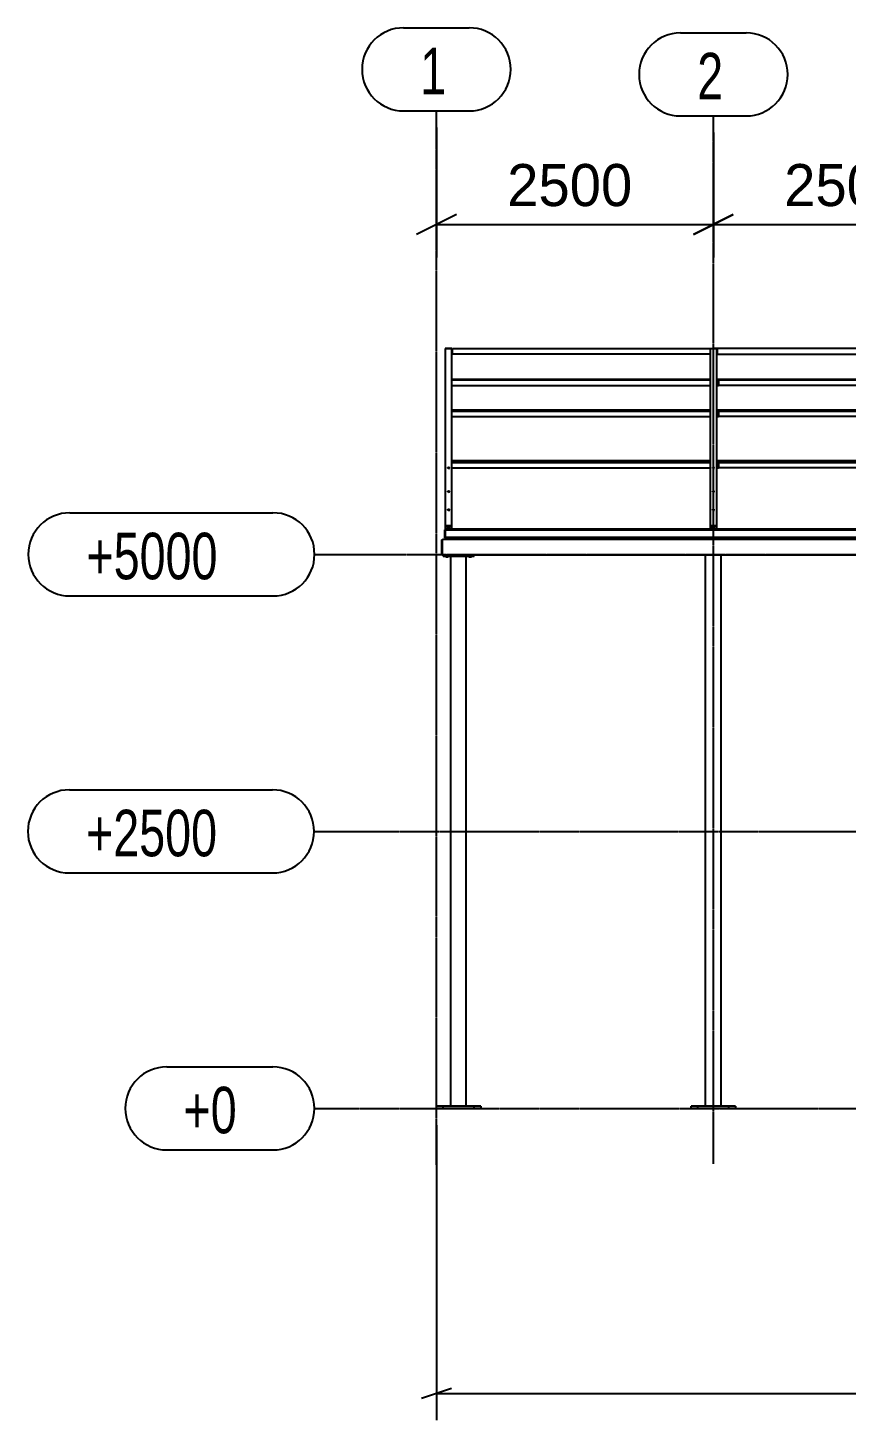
# Model space of a CAD drawing. Header units: millimetres. Extents: x 374 to 117179, y 600 to 17652.
# Drawn here: x 49494 to 56881, y 1538 to 14103 of the extents above; entities that cross this region are included whole.
import ezdxf

# ---------------------------------------------------------------- set-up
doc = ezdxf.new("R2010")
doc.units = ezdxf.units.MM
doc.linetypes.add('DXK_LINE_DOT3', pattern=[5.9187, 2.979, -0.9799, 0.9799, -0.9799])
doc.styles.add('Arial Narrow', font='ARIALN.TTF', dxfattribs={"height": 0.2})
doc.styles.add('Comic Sans MS', font='COMIC.TTF', dxfattribs={"height": 0.2})
doc.styles.add('romsim', font='', dxfattribs={"height": 0.2})
doc.styles.get('romsim').set_extended_font_data('romsim')

# ---------------------------------------------------------------- blocks, each defined once
blk = doc.blocks.new('Part-502061-13510 - 1673')
at = {"color": 7, "linetype": 'Continuous'}
for p, q in [((58152, 11208), (55716, 11208)), ((55716, 11208), (55716, 11158)), ((58152, 11208), (58152, 11208)), ((55716, 11158), (58152, 11158))]:
    blk.add_line(p, q, dxfattribs=at)
blk = doc.blocks.new('Part-502061-1684 - 1673')
at = {"color": 7, "linetype": 'Continuous'}
for p, q in [((53312, 4371), (53312, 9335)), ((53452, 4371), (53452, 9335))]:
    blk.add_line(p, q, dxfattribs=at)
blk = doc.blocks.new('Part-502061-13065 - 1673')
at = {"color": 7, "linetype": 'Continuous'}
for p, q in [((63127, 9579), (53262, 9579)), ((63127, 9579), (53262, 9579)), ((53262, 9579), (53262, 9579)), ((53262, 9579), (53262, 9578)), ((63127, 9578), (53262, 9578)), ((63127, 9578), (53262, 9578)), ((63127, 9578), (53262, 9578)), ((53262, 9578), (63127, 9578)), ((53262, 9578), (53262, 9503)), ((53262, 9578), (53262, 9578)), ((53262, 9578), (53262, 9578)), ((53262, 9573), (63127, 9573)), ((53262, 9573), (63127, 9573)), ((53262, 9572), (63127, 9572)), ((53262, 9571), (63127, 9571)), ((53262, 9571), (63127, 9571)), ((63127, 9579), (63127, 9579)), ((63127, 9578), (63127, 9579)), ((63127, 9499), (63127, 9578)), ((63127, 9578), (63127, 9578)), ((63127, 9578), (63127, 9578)), ((53262, 9505), (63127, 9505)), ((53262, 9504), (63127, 9504)), ((53262, 9502), (55649, 9502)), ((53262, 9501), (55649, 9501)), ((53262, 9500), (55649, 9500)), ((53262, 9500), (55649, 9500)), ((53262, 9499), (55649, 9499)), ((55652, 9502), (58149, 9502)), ((55652, 9501), (58149, 9501)), ((55652, 9500), (58149, 9500)), ((55652, 9500), (58149, 9500)), ((55652, 9499), (58149, 9499)), ((58152, 9502), (60649, 9502)), ((58152, 9501), (60649, 9501)), ((58152, 9500), (60649, 9500)), ((58152, 9500), (60649, 9500)), ((58152, 9499), (60649, 9499)), ((60652, 9502), (63039, 9502)), ((60652, 9501), (63039, 9501)), ((60652, 9500), (63039, 9500)), ((60652, 9500), (63039, 9500)), ((60652, 9499), (63039, 9499)), ((63042, 9502), (63127, 9502)), ((63042, 9501), (63127, 9501)), ((63042, 9500), (63127, 9500)), ((63042, 9500), (63127, 9500)), ((63042, 9499), (63127, 9499))]:
    blk.add_line(p, q, dxfattribs=at)
blk = doc.blocks.new('Part-502061-13181 - 1673')
at = {"color": 7, "linetype": 'Continuous'}
for p, q in [((55709, 9607), (55655, 9607)), ((55655, 9607), (55655, 9579)), ((55655, 9605), (55709, 9605)), ((55709, 9607), (55709, 9579))]:
    blk.add_line(p, q, dxfattribs=at)
blk = doc.blocks.new('Part-502061-13039 - 1673')
at = {"color": 7, "linetype": 'Continuous'}
for p, q in [((55882, 4371), (55482, 4371)), ((55482, 4351), (55482, 4371)), ((55882, 4351), (55482, 4351)), ((55542, 4351), (55542, 4371)), ((55822, 4351), (55822, 4371)), ((55882, 4371), (55882, 4351))]:
    blk.add_line(p, q, dxfattribs=at)
blk = doc.blocks.new('Part-502061-1771 - 1673')
at = {"color": 7, "linetype": 'Continuous'}
for p, q in [((53190, 4371), (53182, 4371)), ((53182, 4351), (53182, 4371)), ((53582, 4351), (53182, 4351)), ((53227, 4371), (53190, 4371)), ((53582, 4371), (53227, 4371)), ((53242, 4351), (53242, 4371)), ((53522, 4351), (53522, 4371)), ((53582, 4371), (53582, 4351))]:
    blk.add_line(p, q, dxfattribs=at)
blk = doc.blocks.new('GridLine-502061-1793 - 1673')
at = {"color": 246, "linetype": 'Continuous'}
for p, q in [((52886, 14103), (53478, 14103)), ((52886, 13353), (53478, 13353))]:
    blk.add_line(p, q, dxfattribs=at)
at = {"color": 246, "linetype": 'DXK_LINE_DOT3'}
blk.add_line((53182, 3841), (53182, 13353), dxfattribs=at)
at = {"color": 246, "linetype": 'Continuous'}
for centre, start, end in [((52886, 13728), 90, 270), ((53478, 13728), 270, 90)]:
    blk.add_arc(centre, 375, start, end, dxfattribs=at)
at = {"color": 136, "linetype": 'Continuous', "style": 'romsim', "width": 0.75}
blk.add_text('1', height=420, dxfattribs=at).set_placement((53036, 13503))
blk = doc.blocks.new('GridLine-502061-1794 - 1673')
at = {"color": 246, "linetype": 'Continuous'}
for p, q in [((55386, 14057), (55978, 14057)), ((55386, 13307), (55978, 13307))]:
    blk.add_line(p, q, dxfattribs=at)
at = {"color": 246, "linetype": 'DXK_LINE_DOT3'}
blk.add_line((55682, 3851), (55682, 13307), dxfattribs=at)
at = {"color": 246, "linetype": 'Continuous'}
for centre, start, end in [((55386, 13682), 90, 270), ((55978, 13682), 270, 90)]:
    blk.add_arc(centre, 375, start, end, dxfattribs=at)
at = {"color": 136, "linetype": 'Continuous', "style": 'romsim', "width": 0.75}
blk.add_text('2', height=420, dxfattribs=at).set_placement((55536, 13457))
blk = doc.blocks.new('Bolt-502061-13483 - 1673')
at = {"color": 7, "linetype": 'Continuous'}
for p, q in [((55728, 9495), (55728, 9499)), ((55737, 9495), (55737, 9499)), ((55747, 9495), (55747, 9499))]:
    blk.add_line(p, q, dxfattribs=at)
blk = doc.blocks.new('GridLine-502061-1798 - 1673')
at = {"color": 246, "linetype": 'Continuous'}
for p, q in [((50749, 4726), (51706, 4726)), ((50749, 3976), (51706, 3976))]:
    blk.add_line(p, q, dxfattribs=at)
at = {"color": 246, "linetype": 'DXK_LINE_DOT3'}
blk.add_line((52081, 4351), (63682, 4351), dxfattribs=at)
at = {"color": 246, "linetype": 'Continuous'}
for centre, start, end in [((50749, 4351), 90, 270), ((51706, 4351), 270, 90)]:
    blk.add_arc(centre, 375, start, end, dxfattribs=at)
at = {"color": 136, "linetype": 'Continuous', "style": 'romsim', "width": 0.75}
blk.add_text('+0', height=420, dxfattribs=at).set_placement((50899, 4126))
blk = doc.blocks.new('GridLine-502061-1799 - 1673')
at = {"color": 246, "linetype": 'Continuous'}
for p, q in [((49869, 7226), (51703, 7226)), ((49869, 6476), (51703, 6476))]:
    blk.add_line(p, q, dxfattribs=at)
at = {"color": 246, "linetype": 'DXK_LINE_DOT3'}
blk.add_line((52078, 6851), (63682, 6851), dxfattribs=at)
at = {"color": 246, "linetype": 'Continuous'}
for centre, start, end in [((49869, 6851), 90, 270), ((51703, 6851), 270, 90)]:
    blk.add_arc(centre, 375, start, end, dxfattribs=at)
at = {"color": 136, "linetype": 'Continuous', "style": 'romsim', "width": 0.75}
blk.add_text('+2500', height=420, dxfattribs=at).set_placement((50019, 6626))
blk = doc.blocks.new('GridLine-502061-1800 - 1673')
at = {"color": 246, "linetype": 'Continuous'}
for p, q in [((49873, 9726), (51707, 9726)), ((49873, 8976), (51707, 8976))]:
    blk.add_line(p, q, dxfattribs=at)
at = {"color": 246, "linetype": 'DXK_LINE_DOT3'}
blk.add_line((52082, 9351), (63682, 9351), dxfattribs=at)
at = {"color": 246, "linetype": 'Continuous'}
for centre, start, end in [((49873, 9351), 90, 270), ((51707, 9351), 270, 90)]:
    blk.add_arc(centre, 375, start, end, dxfattribs=at)
at = {"color": 136, "linetype": 'Continuous', "style": 'romsim', "width": 0.75}
blk.add_text('+5000', height=420, dxfattribs=at).set_placement((50023, 9126))
blk = doc.blocks.new('Part-502061-13037 - 1673')
at = {"color": 7, "linetype": 'Continuous'}
for p, q in [((55612, 4371), (55612, 9347)), ((55752, 4371), (55752, 9347))]:
    blk.add_line(p, q, dxfattribs=at)
blk = doc.blocks.new('Part-502061-13063 - 1673')
at = {"color": 7, "linetype": 'Continuous'}
for p, q in [((53283, 9579), (53284, 9580)), ((53284, 9580), (53301, 9580)), ((53284, 9579), (53284, 9580)), ((53301, 9579), (53301, 9580)), ((53301, 9580), (53301, 9579))]:
    blk.add_line(p, q, dxfattribs=at)
blk = doc.blocks.new('Part-502061-13050 - 1673')
at = {"color": 7, "linetype": 'Continuous'}
for p, q in [((53328, 11208), (55692, 11208)), ((53328, 11158), (53328, 11208)), ((55692, 11208), (55692, 11208)), ((55652, 11158), (53328, 11158))]:
    blk.add_line(p, q, dxfattribs=at)
blk = doc.blocks.new('Part-502061-13174 - 1673')
at = {"color": 7, "linetype": 'Continuous'}
for p, q in [((55692, 11208), (55707, 11208)), ((55707, 11208), (55709, 11208)), ((55709, 11208), (55709, 11208))]:
    blk.add_line(p, q, dxfattribs=at)
blk = doc.blocks.new('Part-502061-13053 - 1673')
at = {"color": 7, "linetype": 'Continuous'}
for q in [(53259, 9572), (53262, 9572)]:
    blk.add_line((53259, 9572), q, dxfattribs=at)
blk = doc.blocks.new('Part-502061-13061 - 1673')
at = {"color": 7, "linetype": 'Continuous'}
for p, q in [((53262, 11208), (53262, 9579)), ((53322, 11208), (53262, 11208)), ((53322, 9579), (53322, 11208)), ((53262, 9609), (53322, 9609))]:
    blk.add_line(p, q, dxfattribs=at)
blk = doc.blocks.new('Part-502061-13060 - 1673')
at = {"color": 7, "linetype": 'Continuous'}
for p, q in [((53322, 10931), (55652, 10931)), ((53322, 10925), (55652, 10925)), ((53322, 10875), (55652, 10875)), ((55712, 10931), (55728, 10931)), ((55712, 10925), (55728, 10925)), ((55712, 10875), (55728, 10875)), ((55728, 10931), (55728, 10875))]:
    blk.add_line(p, q, dxfattribs=at)
blk = doc.blocks.new('Part-502061-13064 - 1673')
at = {"color": 7, "linetype": 'Continuous'}
for p, q in [((53237, 9347), (53237, 9487)), ((53237, 9487), (63127, 9487)), ((63127, 9347), (63127, 9487)), ((53237, 9347), (53348, 9347)), ((53416, 9347), (63127, 9347))]:
    blk.add_line(p, q, dxfattribs=at)
blk = doc.blocks.new('Part-502061-13066 - 1673')
at = {"color": 7, "linetype": 'Continuous'}
for p, q in [((53259, 9572), (53262, 9572)), ((53259, 9572), (53262, 9572)), ((53259, 9572), (53259, 9572)), ((53259, 9572), (53259, 9572)), ((53259, 9499), (53259, 9572)), ((53259, 9499), (53262, 9499)), ((53262, 9499), (53262, 9503))]:
    blk.add_line(p, q, dxfattribs=at)
blk = doc.blocks.new('Part-502061-13067 - 1673')
at = {"color": 7, "linetype": 'Continuous'}
for p, q in [((53262, 9499), (53262, 9487)), ((53322, 9495), (53322, 9499))]:
    blk.add_line(p, q, dxfattribs=at)
blk = doc.blocks.new('Part-502061-13069 - 1673')
at = {"color": 7, "linetype": 'Continuous'}
for p, q in [((53322, 10655), (55652, 10655)), ((53322, 10643), (55652, 10643)), ((53322, 10594), (55652, 10594)), ((55712, 10655), (55728, 10655)), ((55712, 10643), (55728, 10643)), ((55712, 10594), (55728, 10594)), ((55728, 10655), (55728, 10594))]:
    blk.add_line(p, q, dxfattribs=at)
blk = doc.blocks.new('Part-502061-13070 - 1673')
at = {"color": 7, "linetype": 'Continuous'}
for p, q in [((53322, 10197), (55652, 10197)), ((53322, 10179), (55652, 10179)), ((55712, 10197), (55728, 10197)), ((55712, 10179), (55728, 10179)), ((55728, 10197), (55728, 10132)), ((53322, 10132), (55652, 10132)), ((55712, 10132), (55728, 10132))]:
    blk.add_line(p, q, dxfattribs=at)
blk = doc.blocks.new('Part-502061-13088 - 1673')
at = {"color": 7, "linetype": 'Continuous'}
for p, q in [((53266, 11208), (53266, 11208)), ((53266, 11208), (53267, 11208)), ((53267, 11208), (53317, 11208)), ((53317, 11208), (53319, 11208)), ((53319, 11208), (53319, 11208))]:
    blk.add_line(p, q, dxfattribs=at)
blk = doc.blocks.new('Part-502061-13091 - 1673')
at = {"color": 7, "linetype": 'Continuous'}
for p, q in [((53232, 9483), (53237, 9483)), ((53232, 9351), (53232, 9483)), ((53237, 9351), (53232, 9351))]:
    blk.add_line(p, q, dxfattribs=at)
blk = doc.blocks.new('Part-502061-13092 - 1673')
at = {"color": 7, "linetype": 'Continuous'}
for p, q in [((53267, 9495), (53267, 9499)), ((53268, 9495), (53267, 9495)), ((53317, 9495), (53317, 9499))]:
    blk.add_line(p, q, dxfattribs=at)
blk = doc.blocks.new('Part-502061-13096 - 1673')
at = {"color": 7, "linetype": 'Continuous'}
for p, q in [((53319, 9607), (53265, 9607)), ((53265, 9607), (53265, 9579)), ((53265, 9605), (53319, 9605)), ((53319, 9607), (53319, 9579))]:
    blk.add_line(p, q, dxfattribs=at)
blk = doc.blocks.new('Part-502061-13097 - 1673')
at = {"color": 7, "linetype": 'Continuous'}
for p, q in [((53279, 9579), (53279, 9581)), ((53306, 9579), (53306, 9581))]:
    blk.add_line(p, q, dxfattribs=at)
blk = doc.blocks.new('Bolt-502061-13474 - 1673')
at = {"color": 7, "linetype": 'Continuous'}
for p, q in [((53266, 9327), (53266, 9335)), ((53288, 9327), (53266, 9327)), ((53272, 9327), (53272, 9335)), ((53283, 9327), (53283, 9335)), ((53288, 9335), (53288, 9327))]:
    blk.add_line(p, q, dxfattribs=at)
blk = doc.blocks.new('Bolt-502061-13114 - 1673')
at = {"color": 7, "linetype": 'Continuous'}
for p, q in [((53286, 10136), (53292, 10137)), ((53286, 10128), (53286, 10136)), ((53292, 10132), (53286, 10133)), ((53292, 10127), (53286, 10128)), ((53292, 10137), (53299, 10136)), ((53292, 10132), (53299, 10133)), ((53292, 10127), (53292, 10132)), ((53292, 10127), (53299, 10128)), ((53299, 10128), (53299, 10136))]:
    blk.add_line(p, q, dxfattribs=at)
blk = doc.blocks.new('Bolt-502061-13115 - 1673')
at = {"color": 7, "linetype": 'Continuous'}
for p, q in [((53286, 9922), (53292, 9923)), ((53286, 9914), (53286, 9922)), ((53292, 9917), (53286, 9919)), ((53292, 9913), (53286, 9914)), ((53292, 9923), (53299, 9922)), ((53292, 9917), (53299, 9919)), ((53292, 9913), (53292, 9917)), ((53292, 9913), (53299, 9914)), ((53299, 9914), (53299, 9922))]:
    blk.add_line(p, q, dxfattribs=at)
blk = doc.blocks.new('Bolt-502061-13116 - 1673')
at = {"color": 7, "linetype": 'Continuous'}
for p, q in [((53286, 9758), (53292, 9760)), ((53286, 9750), (53286, 9758)), ((53292, 9753), (53286, 9755)), ((53292, 9748), (53286, 9750)), ((53292, 9760), (53299, 9758)), ((53292, 9753), (53299, 9755)), ((53292, 9748), (53292, 9753)), ((53292, 9748), (53299, 9750)), ((53299, 9750), (53299, 9758))]:
    blk.add_line(p, q, dxfattribs=at)
blk = doc.blocks.new('Bolt-502061-13127 - 1673')
at = {"color": 7, "linetype": 'Continuous'}
for p, q in [((53278, 9581), (53279, 9585)), ((53279, 9579), (53278, 9581)), ((53279, 9585), (53281, 9588)), ((53281, 9588), (53284, 9591)), ((53284, 9591), (53288, 9593)), ((53288, 9593), (53292, 9593)), ((53292, 9593), (53297, 9593)), ((53297, 9593), (53300, 9591)), ((53300, 9591), (53304, 9588)), ((53304, 9588), (53306, 9585)), ((53306, 9585), (53306, 9581)), ((53306, 9581), (53306, 9579))]:
    blk.add_line(p, q, dxfattribs=at)
blk = doc.blocks.new('Part-502061-13131 - 1673')
at = {"color": 7, "linetype": 'Continuous'}
for p, q in [((53242, 9335), (53242, 9347)), ((53242, 9335), (53243, 9335)), ((53243, 9335), (53244, 9335)), ((53244, 9335), (53522, 9335)), ((53252, 9335), (53252, 9347)), ((53322, 9335), (53322, 9347)), ((53335, 9335), (53335, 9347)), ((53416, 9347), (53348, 9347)), ((53430, 9335), (53430, 9347)), ((53442, 9335), (53442, 9347)), ((53512, 9335), (53512, 9347)), ((53522, 9335), (53522, 9347))]:
    blk.add_line(p, q, dxfattribs=at)
blk = doc.blocks.new('Bolt-502061-13134 - 1673')
at = {"color": 7, "linetype": 'Continuous'}
for p, q in [((53266, 9327), (53266, 9335)), ((53288, 9327), (53266, 9327)), ((53272, 9327), (53272, 9335)), ((53283, 9327), (53283, 9335)), ((53288, 9335), (53288, 9327))]:
    blk.add_line(p, q, dxfattribs=at)
blk = doc.blocks.new('Bolt-502061-13135 - 1673')
at = {"color": 7, "linetype": 'Continuous'}
for p, q in [((53476, 9327), (53476, 9335)), ((53498, 9327), (53476, 9327)), ((53482, 9327), (53482, 9335)), ((53493, 9327), (53493, 9335)), ((53498, 9335), (53498, 9327))]:
    blk.add_line(p, q, dxfattribs=at)
blk = doc.blocks.new('Part-502061-13137 - 1673')
at = {"color": 7, "linetype": 'Continuous'}
for p, q in [((53267, 9495), (53267, 9487)), ((53371, 9495), (53268, 9495)), ((53270, 9487), (53270, 9495)), ((53362, 9487), (53362, 9495)), ((53372, 9495), (53371, 9495)), ((53372, 9495), (53372, 9495)), ((53372, 9487), (53372, 9495))]:
    blk.add_line(p, q, dxfattribs=at)
blk = doc.blocks.new('Bolt-502061-13139 - 1673')
at = {"color": 7, "linetype": 'Continuous'}
for p, q in [((53338, 9495), (53338, 9499)), ((53347, 9495), (53347, 9499)), ((53357, 9495), (53357, 9499))]:
    blk.add_line(p, q, dxfattribs=at)
blk = doc.blocks.new('Part-502061-13514 - 1673')
at = {"color": 7, "linetype": 'Continuous'}
for p, q in [((55716, 10655), (58152, 10655)), ((55716, 10594), (55716, 10655)), ((55716, 10643), (58152, 10643)), ((58152, 10594), (55716, 10594))]:
    blk.add_line(p, q, dxfattribs=at)
blk = doc.blocks.new('Part-502061-13151 - 1673')
at = {"color": 7, "linetype": 'Continuous'}
for p, q in [((55652, 11208), (55652, 9579)), ((55712, 11208), (55692, 11208)), ((55712, 9579), (55712, 11208)), ((55652, 9609), (55712, 9609))]:
    blk.add_line(p, q, dxfattribs=at)
blk = doc.blocks.new('Part-502061-13153 - 1673')
at = {"color": 7, "linetype": 'Continuous'}
for p, q in [((55673, 9579), (55674, 9580)), ((55674, 9580), (55691, 9580)), ((55674, 9579), (55674, 9580)), ((55691, 9579), (55691, 9580)), ((55691, 9580), (55691, 9579))]:
    blk.add_line(p, q, dxfattribs=at)
blk = doc.blocks.new('Part-502061-13154 - 1673')
at = {"color": 7, "linetype": 'Continuous'}
for p, q in [((55649, 9572), (55652, 9572)), ((55649, 9499), (55649, 9503)), ((55652, 9499), (55649, 9499)), ((55652, 9499), (55652, 9503))]:
    blk.add_line(p, q, dxfattribs=at)
blk = doc.blocks.new('Part-502061-13155 - 1673')
at = {"color": 7, "linetype": 'Continuous'}
for p, q in [((55652, 9499), (55652, 9487)), ((55712, 9495), (55712, 9499))]:
    blk.add_line(p, q, dxfattribs=at)
blk = doc.blocks.new('Part-502061-13178 - 1673')
at = {"color": 7, "linetype": 'Continuous'}
for p, q in [((55657, 9495), (55657, 9499)), ((55658, 9495), (55657, 9495)), ((55707, 9495), (55707, 9499))]:
    blk.add_line(p, q, dxfattribs=at)
blk = doc.blocks.new('Part-502061-13182 - 1673')
at = {"color": 7, "linetype": 'Continuous'}
for p, q in [((55669, 9579), (55669, 9581)), ((55696, 9579), (55696, 9581))]:
    blk.add_line(p, q, dxfattribs=at)
blk = doc.blocks.new('Bolt-502061-13199 - 1673')
at = {"color": 7, "linetype": 'Continuous'}
for p, q in [((55676, 10136), (55682, 10137)), ((55676, 10128), (55676, 10136)), ((55682, 10132), (55676, 10133)), ((55682, 10127), (55676, 10128)), ((55682, 10137), (55689, 10136)), ((55682, 10132), (55689, 10133)), ((55682, 10127), (55682, 10132)), ((55682, 10127), (55689, 10128)), ((55689, 10128), (55689, 10136))]:
    blk.add_line(p, q, dxfattribs=at)
blk = doc.blocks.new('Bolt-502061-13200 - 1673')
at = {"color": 7, "linetype": 'Continuous'}
for p, q in [((55676, 9922), (55682, 9923)), ((55676, 9914), (55676, 9922)), ((55682, 9917), (55676, 9919)), ((55682, 9913), (55676, 9914)), ((55682, 9923), (55689, 9922)), ((55682, 9917), (55689, 9919)), ((55682, 9913), (55682, 9917)), ((55682, 9913), (55689, 9914)), ((55689, 9914), (55689, 9922))]:
    blk.add_line(p, q, dxfattribs=at)
blk = doc.blocks.new('Bolt-502061-13201 - 1673')
at = {"color": 7, "linetype": 'Continuous'}
for p, q in [((55676, 9758), (55682, 9760)), ((55676, 9750), (55676, 9758)), ((55682, 9753), (55676, 9755)), ((55682, 9748), (55676, 9750)), ((55682, 9760), (55689, 9758)), ((55682, 9753), (55689, 9755)), ((55682, 9748), (55682, 9753)), ((55682, 9748), (55689, 9750)), ((55689, 9750), (55689, 9758))]:
    blk.add_line(p, q, dxfattribs=at)
blk = doc.blocks.new('Bolt-502061-13211 - 1673')
at = {"color": 7, "linetype": 'Continuous'}
for p, q in [((55668, 9581), (55669, 9585)), ((55669, 9579), (55668, 9581)), ((55669, 9585), (55671, 9588)), ((55671, 9588), (55674, 9591)), ((55674, 9591), (55678, 9593)), ((55678, 9593), (55682, 9593)), ((55682, 9593), (55687, 9593)), ((55687, 9593), (55690, 9591)), ((55690, 9591), (55694, 9588)), ((55694, 9588), (55696, 9585)), ((55696, 9585), (55696, 9581)), ((55696, 9581), (55696, 9579))]:
    blk.add_line(p, q, dxfattribs=at)
blk = doc.blocks.new('Part-502061-13215 - 1673')
at = {"color": 7, "linetype": 'Continuous'}
for p, q in [((55657, 9495), (55657, 9487)), ((55761, 9495), (55658, 9495)), ((55660, 9487), (55660, 9495)), ((55752, 9487), (55752, 9495)), ((55762, 9495), (55761, 9495)), ((55762, 9495), (55762, 9495)), ((55762, 9487), (55762, 9495))]:
    blk.add_line(p, q, dxfattribs=at)
blk = doc.blocks.new('Bolt-502061-13217 - 1673')
at = {"color": 7, "linetype": 'Continuous'}
for p, q in [((55728, 9495), (55728, 9499)), ((55737, 9495), (55737, 9499)), ((55747, 9495), (55747, 9499))]:
    blk.add_line(p, q, dxfattribs=at)
blk = doc.blocks.new('Bolt-502061-13475 - 1673')
at = {"color": 7, "linetype": 'Continuous'}
for p, q in [((53476, 9327), (53476, 9335)), ((53498, 9327), (53476, 9327)), ((53482, 9327), (53482, 9335)), ((53493, 9327), (53493, 9335)), ((53498, 9335), (53498, 9327))]:
    blk.add_line(p, q, dxfattribs=at)
blk = doc.blocks.new('Bolt-502061-13479 - 1673')
at = {"color": 7, "linetype": 'Continuous'}
for p, q in [((53338, 9495), (53338, 9499)), ((53347, 9495), (53347, 9499)), ((53357, 9495), (53357, 9499))]:
    blk.add_line(p, q, dxfattribs=at)
blk = doc.blocks.new('Part-502061-13513 - 1673')
at = {"color": 7, "linetype": 'Continuous'}
for p, q in [((55716, 10931), (58152, 10931)), ((55716, 10875), (55716, 10931)), ((55716, 10925), (58152, 10925)), ((58152, 10875), (55716, 10875))]:
    blk.add_line(p, q, dxfattribs=at)
blk = doc.blocks.new('Part-502061-13515 - 1673')
at = {"color": 7, "linetype": 'Continuous'}
for p, q in [((55716, 10197), (58152, 10197)), ((55716, 10132), (55716, 10197)), ((55716, 10179), (58152, 10179)), ((58152, 10132), (55716, 10132))]:
    blk.add_line(p, q, dxfattribs=at)
blk = doc.blocks.new('StraightDimension-502061-14244 - 1673')
at = {"color": 6, "linetype": 'Continuous'}
for p, q in [((55682, 13157), (55682, 12029)), ((58182, 13157), (58182, 12029)), ((55862, 12419), (55502, 12239)), ((55682, 12329), (58182, 12329)), ((58002, 12239), (58362, 12419))]:
    blk.add_line(p, q, dxfattribs=at)
at = {"color": 0}
blk.add_wipeout([(57618, 12419), (57618, 12944), (56246, 12944), (56246, 12419)], dxfattribs=at)
at = {"color": 7, "style": 'Comic Sans MS'}
blk.add_text('2500', height=379.4, dxfattribs=at).set_placement((56321, 12494))
blk = doc.blocks.new('StraightDimension-502061-14245 - 1673')
at = {"color": 6, "linetype": 'Continuous'}
for p, q in [((53182, 13203), (53182, 12029)), ((55682, 13157), (55682, 12029)), ((53362, 12419), (53002, 12239)), ((53182, 12329), (55682, 12329)), ((55502, 12239), (55862, 12419))]:
    blk.add_line(p, q, dxfattribs=at)
at = {"color": 0}
blk.add_wipeout([(55118, 12419), (55118, 12944), (53746, 12944), (53746, 12419)], dxfattribs=at)
at = {"color": 7, "style": 'Comic Sans MS'}
blk.add_text('2500', height=379.4, dxfattribs=at).set_placement((53821, 12494))
blk = doc.blocks.new('StraightDimension-502061-1810 - 1673')
at = {"color": 6, "linetype": 'Continuous'}
for p, q in [((53182, 4201), (53182, 1538)), ((63182, 4201), (63182, 1538)), ((53317, 1823), (53047, 1732)), ((53182, 1778), (63182, 1778)), ((63047, 1732), (63317, 1823))]:
    blk.add_line(p, q, dxfattribs=at)
at = {"color": 0}
blk.add_wipeout([(58699, 1845), (58699, 2265), (57665, 2265), (57665, 1845)], dxfattribs=at)
at = {"color": 7, "style": 'Arial Narrow'}
blk.add_text('10000', height=286.3, dxfattribs=at).set_placement((57725, 1905))

msp = doc.modelspace()

# ---------------------------------------------------------------- block references
for name in ['GridLine-502061-1793 - 1673', 'GridLine-502061-1794 - 1673', 'Part-502061-13061 - 1673', 'Part-502061-13088 - 1673', 'Part-502061-13050 - 1673', 'Part-502061-13151 - 1673', 'Part-502061-13174 - 1673', 'Part-502061-13510 - 1673', 'Part-502061-13060 - 1673', 'Part-502061-13513 - 1673', 'Part-502061-13069 - 1673', 'Part-502061-13514 - 1673', 'Part-502061-13070 - 1673', 'Part-502061-13515 - 1673', 'Bolt-502061-13114 - 1673', 'Bolt-502061-13199 - 1673', 'Bolt-502061-13115 - 1673', 'Bolt-502061-13200 - 1673', 'GridLine-502061-1800 - 1673', 'Bolt-502061-13116 - 1673', 'Bolt-502061-13201 - 1673', 'Part-502061-13053 - 1673', 'Part-502061-13066 - 1673', 'Part-502061-13065 - 1673', 'Part-502061-13096 - 1673', 'Bolt-502061-13127 - 1673', 'Part-502061-13097 - 1673', 'Part-502061-13063 - 1673', 'Part-502061-13154 - 1673', 'Part-502061-13181 - 1673', 'Bolt-502061-13211 - 1673', 'Part-502061-13182 - 1673', 'Part-502061-13153 - 1673', 'Part-502061-13091 - 1673', 'Part-502061-13064 - 1673', 'Part-502061-13067 - 1673', 'Part-502061-13092 - 1673', 'Part-502061-13137 - 1673', 'Bolt-502061-13139 - 1673', 'Bolt-502061-13479 - 1673', 'Part-502061-13155 - 1673', 'Part-502061-13178 - 1673', 'Part-502061-13215 - 1673', 'Bolt-502061-13483 - 1673', 'Bolt-502061-13217 - 1673', 'Part-502061-13131 - 1673', 'Bolt-502061-13474 - 1673', 'Bolt-502061-13134 - 1673', 'Part-502061-1684 - 1673', 'Bolt-502061-13135 - 1673', 'Bolt-502061-13475 - 1673', 'Part-502061-13037 - 1673', 'GridLine-502061-1799 - 1673', 'GridLine-502061-1798 - 1673', 'Part-502061-1771 - 1673', 'Part-502061-13039 - 1673']:
    msp.add_blockref(name, (0, 0))

# ---------------------------------------------------------------- next in the draw order: block references
for name in ['StraightDimension-502061-14244 - 1673', 'StraightDimension-502061-1810 - 1673']:
    msp.add_blockref(name, (0, 0))

# ---------------------------------------------------------------- next in the draw order: block references
msp.add_blockref('StraightDimension-502061-14245 - 1673', (0, 0))

doc.saveas('drawing.dxf')
